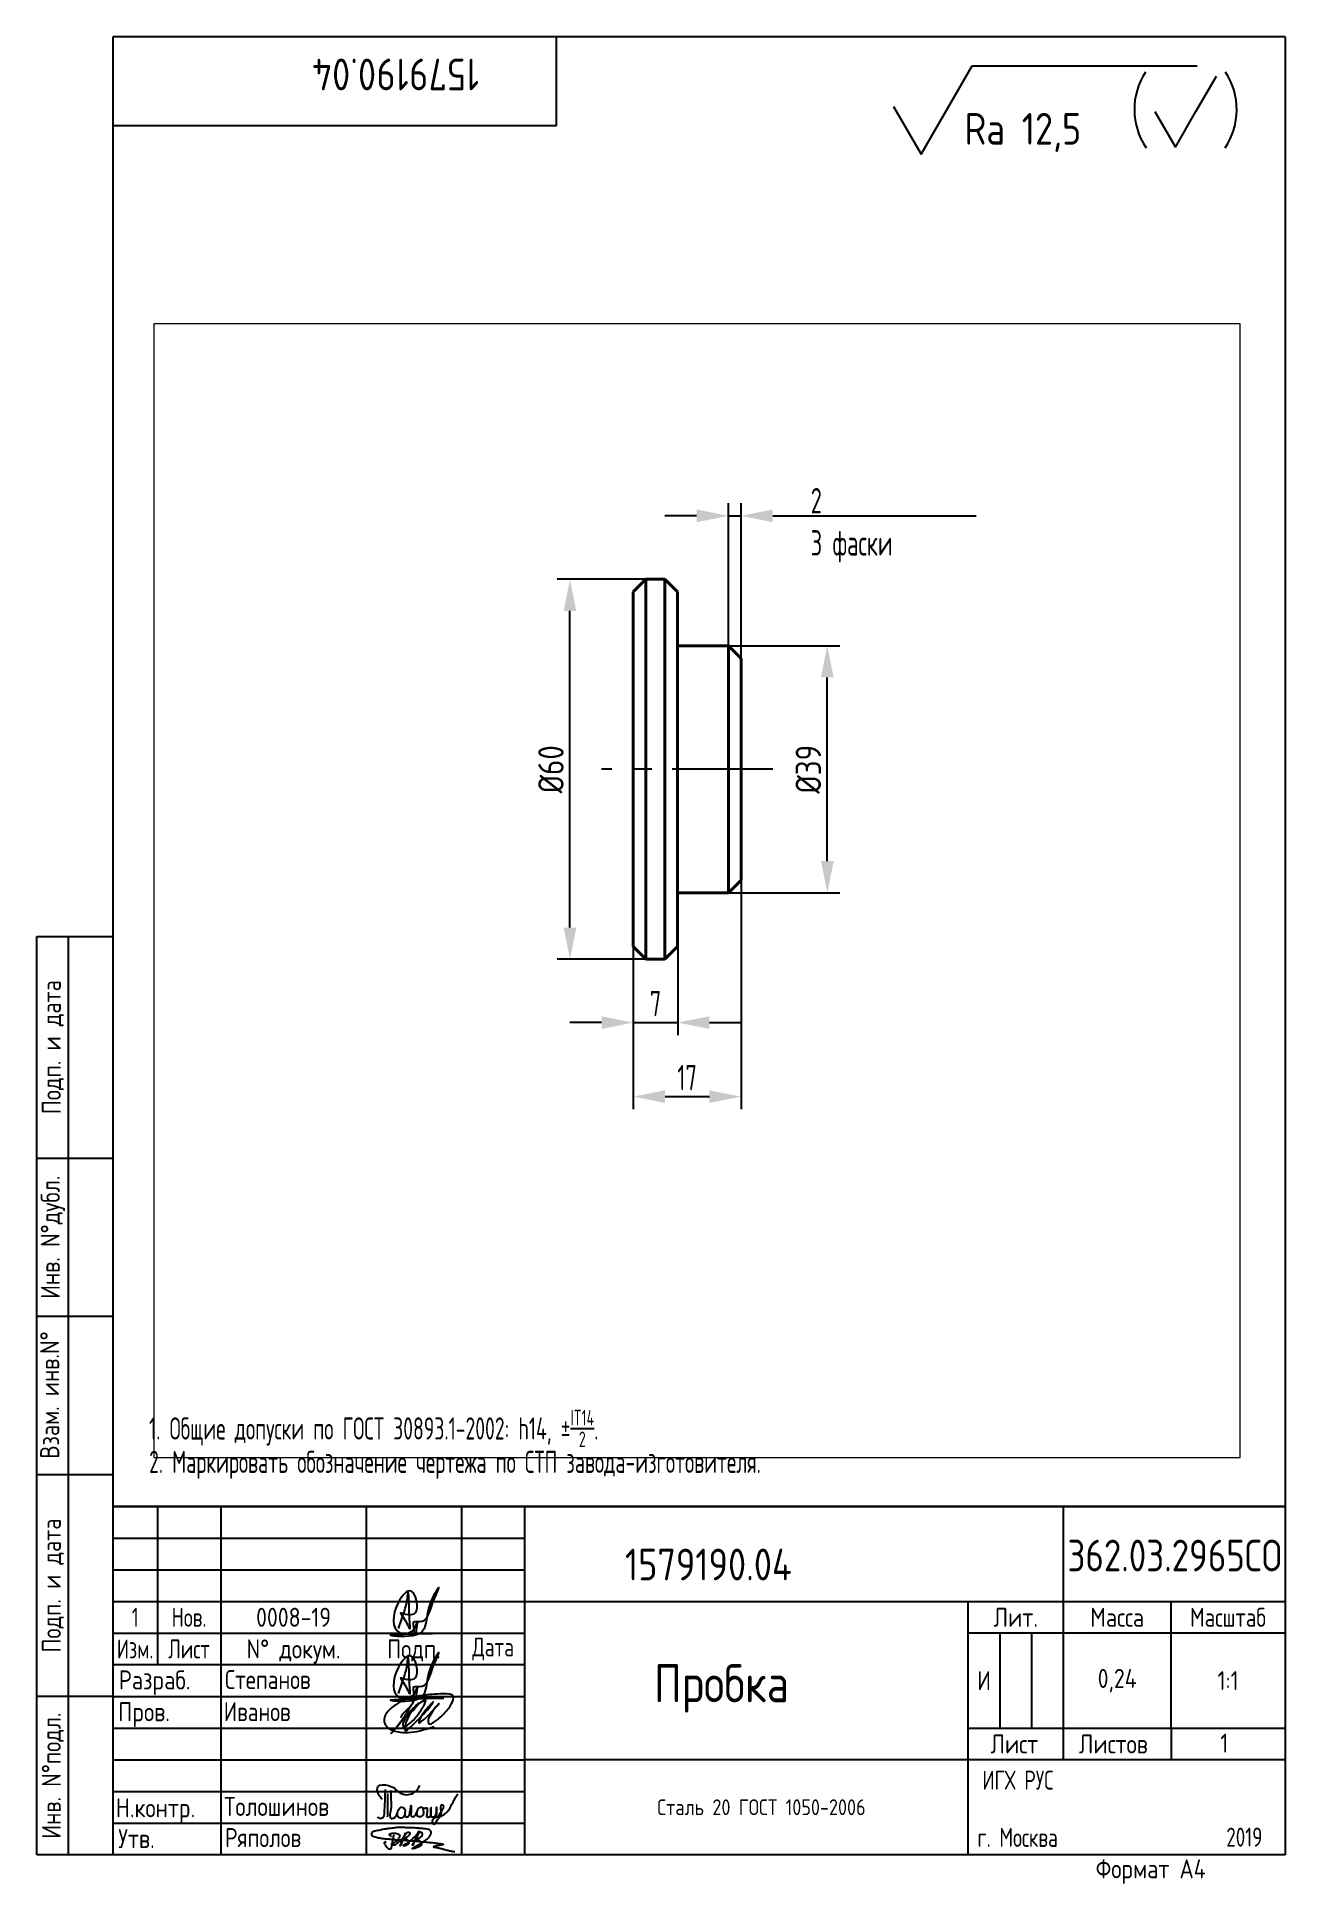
# Paper-space layout 'Лист1' of a CAD drawing. Header units: millimetres. Extents: x 7 to 204, y 0 to 291.
# The model-space entities are those that its viewports show. They can reach past a viewport. Long polylines and large blocks are cut down to what shows.
import ezdxf
from ezdxf.enums import TextEntityAlignment as Align

# ---------------------------------------------------------------- set-up
doc = ezdxf.new("R2010")
doc.units = ezdxf.units.MM
doc.linetypes.add('CENTER', pattern=[50.8, 31.75, -6.35, 6.35, -6.35])
for name, color, linetype in [('12_SURFACE_FINISH', 7, 'Continuous'), ('Bord', 1, 'Continuous'), ('Cen', 5, 'CENTER'), ('Dim', 7, 'Continuous'), ('Text', 3, 'Continuous')]:
    doc.layers.add(name, color=color, linetype=linetype)
doc.layers.add('AM_VIEWS', color=1, linetype='Continuous', lineweight=25, plot=False)
doc.layers.add('Con', color=6, linetype='Continuous', lineweight=40)
doc.layers.add('Основные', color=5, linetype='Continuous', lineweight=40)
doc.styles.get("Standard").update_dxf_attribs({"font": 'arial.ttf'})
doc.styles.add('Style1', font='romans.shx', dxfattribs={"width": 0.8})
doc.dimstyles.new('DIMSTYLE_1', dxfattribs={"dimtxt": 4, "dimasz": 5, "dimexe": 2, "dimexo": 0, "dimgap": 1, "dimtad": 1, "dimdec": 4, "dimlfac": 2, "dimdsep": 46, "dimtxsty": 'Standard', "dimblk": '_FILLED', "dimblk1": '_FILLED', "dimblk2": '_FILLED', "dimcen": 0.09, "dimadec": 4, "dimazin": 2, "dimtp": 0.3, "dimtm": 0.3, "dimtfac": 1, "dimtdec": 4, "dimtofl": 0, "dimtmove": 0, "dimatfit": 3, "dimldrblk": '_FILLED', "dimfxl": 1, "dimtolj": 1, "dimarcsym": 0})

# ---------------------------------------------------------------- blocks, each defined once
blk = doc.blocks.new('A$C63F45750')
at = {"layer": 'Text'}
for points, knots in [([(3.17, 2.37), (3.12, 2.38), (3.04, 2.41), (2.94, 2.5), (2.85, 2.57), (2.79, 2.69), (2.87, 2.77), (2.99, 2.84), (3.16, 2.89), (3.36, 2.93), (3.6, 2.95), (3.82, 2.92), (4.05, 2.87), (4.25, 2.78), (4.45, 2.63), (4.46, 2.42), (4.38, 2.26), (4.28, 2.1), (4.17, 1.94), (4.03, 1.78), (3.89, 1.62), (3.75, 1.52), (3.63, 1.43), (3.49, 1.36), (3.35, 1.3), (3.24, 1.25), (3.16, 1.21), (3.12, 1.15), (3.19, 1.1), (3.27, 1.09), (3.4, 1.07), (3.55, 1.07), (3.72, 1.12), (3.92, 1.19), (4.1, 1.34), (4.26, 1.51), (4.44, 1.65), (4.59, 1.81), (4.74, 1.93), (4.84, 2.04), (4.93, 2.14), (5.07, 2.29), (5.19, 2.53), (5.28, 2.68), (5.35, 2.96), (5.23, 2.66), (5.2, 2.44), (5.04, 2.09), (4.95, 1.81), (4.86, 1.57), (4.75, 1.31), (4.67, 1.12), (4.46, 0.78), (4.62, 1.17), (4.71, 1.45), (4.88, 1.74), (5.01, 2), (5.08, 2.19), (5.19, 2.4), (5.32, 2.58), (5.4, 2.75), (5.52, 2.89), (5.65, 3.04), (5.85, 3.1), (6.02, 3.03), (6.08, 2.87), (6.03, 2.7), (5.9, 2.51), (5.7, 2.37), (5.55, 2.23), (5.4, 2.17), (5.31, 2.12), (5.12, 2.09), (5.35, 2.07), (5.48, 2), (5.64, 1.93), (5.75, 1.8), (5.85, 1.67), (5.89, 1.54), (5.89, 1.37), (5.8, 1.2), (5.63, 1.06), (5.41, 0.94), (5.23, 0.86), (5.02, 0.92), (5.13, 1.1), (5.28, 1.16), (5.44, 1.27), (5.61, 1.36), (5.74, 1.46), (5.86, 1.53), (5.95, 1.61), (6.05, 1.69), (6.15, 1.77), (6.28, 1.87), (6.46, 2.02), (6.65, 2.19), (6.83, 2.37), (6.98, 2.49), (7.11, 2.61), (7.2, 2.74), (7.32, 2.84), (7.42, 2.97), (7.48, 3.08), (7.48, 3.27), (7.34, 3.08), (7.28, 2.94), (7.18, 2.69), (7.1, 2.46), (7, 2.22), (6.93, 1.98), (6.83, 1.78), (6.73, 1.55), (6.67, 1.34), (6.6, 1.14), (6.56, 1.03), (6.39, 0.99), (6.62, 1.33), (6.75, 1.54), (6.93, 1.87), (7.05, 2.08), (7.18, 2.32), (7.33, 2.6), (7.47, 2.89), (7.6, 3.07), (7.79, 3.18), (7.95, 3.01), (8, 2.81), (7.99, 2.62), (7.94, 2.46), (7.83, 2.33), (7.69, 2.22), (7.53, 2.11), (7.37, 2.03), (7.21, 1.99), (7.11, 1.97), (6.89, 1.98), (7.07, 1.94), (7.15, 1.9), (7.27, 1.88), (7.39, 1.84), (7.52, 1.81), (7.62, 1.72), (7.7, 1.62), (7.78, 1.51), (7.83, 1.39), (7.87, 1.26), (7.88, 1.13), (7.86, 0.99), (7.75, 0.88), (7.6, 0.77), (7.4, 0.73), (7.19, 0.66), (6.97, 0.55), (6.71, 0.48), (6.57, 0.44), (6.42, 0.42), (6.52, 0.58), (6.61, 0.64), (6.81, 0.78), (7.06, 0.89), (7.33, 1.04), (7.55, 1.16), (7.7, 1.24), (7.84, 1.32), (7.99, 1.43), (8.21, 1.58), (8.48, 1.76), (8.74, 1.95), (8.97, 2.12), (9.1, 2.29), (9.23, 2.44), (9.3, 2.6), (9.37, 2.74), (9.42, 2.92), (9.45, 3.13), (9.21, 3.48), (8.67, 3.59), (8.09, 3.63), (7.57, 3.66), (7.06, 3.74), (6.57, 3.75), (6.09, 3.74), (5.67, 3.78), (5.28, 3.78), (4.96, 3.81), (4.65, 3.83), (4.31, 3.82), (3.97, 3.79), (3.61, 3.74), (3.22, 3.67), (2.86, 3.66), (2.53, 3.61), (2.18, 3.52), (1.78, 3.54), (1.38, 3.37), (0.96, 3.35), (0.58, 3.24), (0.25, 3.19), (0.03, 3.06), (-0.03, 2.83), (0.02, 2.6), (0.26, 2.38), (0.59, 2.33), (1, 2.2), (1.48, 2.15), (1.93, 2.05), (2.35, 2.02), (2.72, 2.01), (3.11, 1.94), (3.68, 1.94), (4.25, 1.83), (4.91, 1.87), (5.53, 1.76), (6.13, 1.72), (6.73, 1.71), (7.32, 1.62), (7.99, 1.55), (8.64, 1.54), (9.16, 1.46), (9.61, 1.42), (10.03, 1.4), (10.41, 1.32), (10.73, 1.29), (11.01, 1.24), (11.18, 1.23), (11.42, 1.14), (11.18, 1.06), (11.01, 1.03), (10.71, 0.98), (10.37, 0.92), (10.1, 0.91), (9.65, 0.75), (10.22, 0.67), (10.54, 0.59), (11.08, 0.47), (11.61, 0.35), (12.17, 0.15), (12.64, 0.08), (12.98, 0.03), (13.11, 0.01), (13.18, 0)], [0, 0, 0, 0, 0.153866, 0.270441, 0.388867, 0.510533, 0.592156, 0.71333, 0.90842, 1.11344, 1.349254, 1.61246, 1.782219, 2.047249, 2.291879, 2.451528, 2.651081, 2.806158, 3.017979, 3.227348, 3.462381, 3.633009, 3.75766, 3.920516, 4.080796, 4.214529, 4.291786, 4.349969, 4.397594, 4.50822, 4.594826, 4.799244, 4.954392, 5.128468, 5.437537, 5.632649, 5.842485, 6.094987, 6.293219, 6.410959, 6.551192, 6.687808, 7.022147, 7.294342, 7.425356, 7.52079, 7.946481, 8.313051, 8.59833, 8.833695, 9.090496, 9.427695, 9.601191, 9.883219, 10.093306, 10.673943, 10.798776, 10.974628, 11.287247, 11.486184, 11.648652, 11.848902, 12.027194, 12.25348, 12.40059, 12.537783, 12.716293, 12.91523, 13.208551, 13.438489, 13.549668, 13.67779, 13.77127, 13.930001, 14.029091, 14.272112, 14.434836, 14.547084, 14.739051, 14.830983, 15.061241, 15.268922, 15.500489, 15.788979, 15.879568, 16.024283, 16.221854, 16.418714, 16.593102, 16.783247, 16.91018, 17.018213, 17.135263, 17.278205, 17.430482, 17.620087, 17.979626, 18.191789, 18.388716, 18.565718, 18.714854, 18.857929, 19.039974, 19.171375, 19.283034, 19.400085, 19.618058, 19.882245, 20.150781, 20.377854, 20.649532, 20.89723, 21.042543, 21.40016, 21.557817, 21.667145, 21.752781, 21.926256, 22.412297, 22.813145, 22.961412, 23.171289, 23.607257, 23.940428, 24.110007, 24.291214, 24.48084, 24.697609, 24.904078, 25.034245, 25.218018, 25.407651, 25.573473, 25.787447, 25.930292, 26.051316, 26.18846, 26.285312, 26.406799, 26.52425, 26.630463, 26.793722, 26.898606, 27.029313, 27.171012, 27.314101, 27.419918, 27.580557, 27.709367, 27.829268, 28.024364, 28.266961, 28.41242, 28.705761, 28.989137, 29.187748, 29.233768, 29.332802, 29.529535, 29.667094, 30.039923, 30.332117, 30.61061, 30.769982, 30.856778, 31.109923, 31.313488, 31.656425, 32.066331, 32.296628, 32.49714, 32.710276, 32.891468, 33.014834, 33.177747, 33.444503, 33.618009, 34.409008, 34.914636, 35.419802, 35.95397, 36.458179, 36.88069, 37.388403, 37.738353, 38.034261, 38.353468, 38.693154, 39.037638, 39.391136, 39.787481, 40.203773, 40.488977, 40.784975, 41.26625, 41.668005, 42.070065, 42.499388, 42.869834, 43.079573, 43.213439, 43.554591, 43.717296, 44.153724, 44.506336, 45.019111, 45.587859, 45.90191, 46.270392, 46.703958, 47.093115, 47.952647, 48.44014, 49.079253, 49.808223, 50.268654, 50.851051, 51.604831, 52.298429, 52.776925, 53.1907, 53.661988, 54.042386, 54.348524, 54.616841, 54.853814, 54.983777, 55.126096, 55.333328, 55.613101, 56.008732, 56.315809, 56.59982, 56.87931, 57.399251, 57.889617, 58.432507, 59.066698, 59.660314, 59.862668, 60.07277, 60.07277, 60.07277, 60.07277]), ([(2.31, 1.53), (2.26, 1.52), (2.17, 1.51), (2.06, 1.48), (1.93, 1.38), (2.07, 1.25), (2.14, 1.11), (2.26, 0.93), (2.39, 0.72), (2.57, 0.54), (2.71, 0.44), (2.86, 0.4), (3.02, 0.43), (3.14, 0.54), (3.21, 0.79), (3.25, 1.07), (3.31, 1.4), (3.35, 1.67), (3.38, 1.92), (3.47, 2.19), (3.5, 2.43), (3.54, 2.59), (3.56, 2.64)], [0, 0, 0, 0, 0.15847, 0.269731, 0.363591, 0.555514, 0.688037, 0.848606, 1.204359, 1.433632, 1.58673, 1.729549, 1.880686, 2.057874, 2.19169, 2.63505, 2.928153, 3.184121, 3.441863, 3.696117, 4.025873, 4.178055, 4.178055, 4.178055, 4.178055])]:
    blk.add_open_spline(points, degree=3, knots=knots, dxfattribs=at)
blk = doc.blocks.new('A$C4F4A4F5D')
at = {"layer": 'Основные', "lineweight": 25}
for points, knots in [([(0.76, 2.84), (0.53, 3.07), (0.02, 3.58), (-0.25, 5.26), (1.65, 5.12), (2.72, 4.57), (3.71, 3.46), (5.71, 3.44), (6.39, 4.52), (6.67, 4.97)], [0, 0, 0, 0, 0.995549, 2.196439, 3.853213, 4.970011, 6.02292, 8.170898, 9.705386, 9.705386, 9.705386, 9.705386]), ([(1.19, 4.34), (1.17, 3.4), (1.13, 2.06), (0.98, -0.44), (0.2, -0.16), (0.03, -0.03), (0, 0)], [0, 0, 0, 0, 3.274293, 4.654149, 5.171803, 5.30168, 5.30168, 5.30168, 5.30168]), ([(1.58, 3.74), (1.58, 3.25), (1.58, 2.32), (1.61, 1.07), (1.55, 0.31), (1.53, 0)], [0, 0, 0, 0, 1.453969, 2.804084, 3.740223, 3.740223, 3.740223, 3.740223]), ([(2.1, 4.21), (2.1, 3.72), (2.08, 2.67), (2.22, 1.45), (1.71, -0.56), (3.23, 0.14), (3.06, 1.09), (3.85, 1.74), (4.43, 1.17), (4.31, 0.54), (4.11, -0.15), (3.33, -0.21), (3.11, 0.28), (3.13, 0.53), (3.14, 0.66)], [0, 0, 0, 0, 1.402041, 3.063923, 4.415037, 5.298701, 6.374637, 7.087927, 7.603499, 8.330482, 8.911132, 9.613125, 9.996533, 10.366919, 10.366919, 10.366919, 10.366919]), ([(7.18, 1.27), (7.27, 1.3), (7.44, 1.37), (7.78, 1.56), (7.87, 1.06), (7.83, 0.71), (7.66, -0.05), (8.07, 0.01), (8.43, 0.12), (8.39, 0.68), (8.46, 1.9), (8.39, 0.94), (8.43, 0.6), (8.37, 0.05), (8.74, 0.07), (9.11, -0.03), (9.26, 0.49), (9.33, 0.95), (9.27, 1.34), (9.32, 1.77), (9.28, 0.91), (9.34, 0.6), (9.2, 0.14), (9.65, -0.01), (9.83, 0.61), (10.14, 1.03), (10.6, 1.72), (9.95, 2.11), (9.91, 1.23), (10.07, 0.69), (9.92, 0), (9.35, -0.37), (8.95, -1.56), (8.34, 0.07), (10.28, -0.02), (11.26, 1.1), (11.82, 2.15), (12.24, 3.04), (12.52, 3.46), (12.65, 3.65)], [0, 0, 0, 0, 0.305783, 0.619019, 0.796582, 1.5526, 2.082394, 2.34716, 2.5822, 3.136594, 4.040413, 4.363654, 5.267311, 5.441668, 5.78494, 6.114287, 6.466434, 7.104395, 7.620812, 7.679251, 8.272982, 8.692439, 9.1059, 9.338721, 9.784511, 10.568279, 11.297869, 11.566962, 12.285888, 12.851793, 13.545205, 14.102749, 15.055561, 15.671649, 17.422398, 18.699613, 20.16544, 20.963871, 21.66672, 21.66672, 21.66672, 21.66672]), ([(4.28, 0.44), (4.31, 0.37), (4.37, 0.25), (4.41, 0.06), (4.62, -0.05), (5, 0.18), (5.14, 0.84), (5.2, 1.3), (5.31, 2.06), (5.31, 1.17), (5.3, 0.78), (5.2, 0.26), (5.58, -0.01), (5.91, 0.16), (6.08, 0.5), (6.26, 0.9), (6.43, 1.31), (6.72, 1.59), (7.17, 1.58), (7.18, 1.05), (7.31, 0.57), (6.99, 0.02), (6.34, -0.02), (6.17, 0.51), (6.24, 0.79), (6.27, 0.92)], [0, 0, 0, 0, 0.247339, 0.413433, 0.559308, 0.874045, 1.558567, 2.392422, 2.645523, 3.22433, 3.719885, 4.231527, 4.573657, 4.879974, 5.190145, 5.704595, 6.19318, 6.529505, 6.863422, 7.269696, 7.83948, 8.395909, 8.926487, 9.378613, 9.791445, 9.791445, 9.791445, 9.791445])]:
    blk.add_open_spline(points, degree=3, knots=knots, dxfattribs=at)
blk = doc.blocks.new('SYM_131_BL9', base_point=(168.67, 275.27))
at = {"layer": '12_SURFACE_FINISH', "color": 2, "linetype": 'Continuous'}
for p, q in [((148.41, 269.94), (156.46, 283.87)), ((156.46, 283.87), (191.97, 283.87)), ((191.78, 276.65), (195.03, 282.27)), ((144.08, 277.44), (148.41, 269.94)), ((185.29, 276.65), (188.54, 271.02)), ((188.54, 271.02), (191.78, 276.65))]:
    blk.add_line(p, q, dxfattribs=at)
for centre, start, end in [((192.81, 276.97), 146.7128, 214.1116), ((187.49, 276.97), 325.8884, 33.2872)]:
    blk.add_arc(centre, 10.74, start, end, dxfattribs=at)
at = {"layer": '12_SURFACE_FINISH', "color": 2, "linetype": 'Continuous', "style": 'Style1', "width": 0.8}
blk.add_text('Ra 12,5', height=5, dxfattribs=at).set_placement((155.27, 271.44))
blk = doc.blocks.new('_FILLED')
at = {"color": 0, "linetype": 'ByBlock'}
blk.add_solid([(0, 0), (-1, 0.2), (-1, -0.2)], dxfattribs=at)
blk = doc.blocks.new('*D13')
at = {"layer": 'Defpoints', "color": 0, "linetype": 'Continuous', "transparency": 16777216}
for p in [(695.09, 582.3), (678.09, 571.8), (695.09, 548.11)]:
    blk.add_point(p, dxfattribs=at)
at = {"layer": 'Dim', "color": 0, "linetype": 'Continuous', "lineweight": -2, "transparency": 16777216}
for p, q in [((695.09, 582.3), (695.09, 546.11)), ((678.09, 571.8), (678.09, 546.11)), ((683.09, 548.11), (690.09, 548.11))]:
    blk.add_line(p, q, dxfattribs=at)
at = {"layer": 'Dim', "color": 0, "linetype": 'Continuous', "lineweight": -2, "transparency": 16777216, "xscale": 5, "yscale": 5, "zscale": 5, "rotation": 180}
blk.add_blockref('_FILLED', (678.09, 548.11), dxfattribs=at)
at = {"layer": 'Dim', "color": 0, "linetype": 'Continuous', "lineweight": -2, "transparency": 16777216, "xscale": 5, "yscale": 5, "zscale": 5}
blk.add_blockref('_FILLED', (695.09, 548.11), dxfattribs=at)
at = {"layer": 'Dim', "color": 0, "linetype": 'Continuous', "transparency": 16777216, "insert": (686.58, 553.11), "char_height": 4, "attachment_point": 2, "style": 'Style1'}
blk.add_mtext('\\A1;{\\fГОСТ тип А|b0|i0|c204|p34;\\Q0;17}', dxfattribs=at)
blk = doc.blocks.new('*D14')
at = {"layer": 'Defpoints', "color": 0, "linetype": 'Continuous', "transparency": 16777216}
for p in [(678.09, 571.8), (685.09, 571.8), (685.09, 559.8)]:
    blk.add_point(p, dxfattribs=at)
at = {"layer": 'Dim', "color": 0, "linetype": 'Continuous', "lineweight": -2, "transparency": 16777216}
for p, q in [((678.09, 571.8), (678.09, 557.8)), ((685.09, 571.8), (685.09, 557.8)), ((673.09, 559.8), (668.09, 559.8)), ((678.09, 559.8), (685.09, 559.8)), ((690.09, 559.8), (695.09, 559.8))]:
    blk.add_line(p, q, dxfattribs=at)
at = {"layer": 'Dim', "color": 0, "linetype": 'Continuous', "lineweight": -2, "transparency": 16777216, "xscale": 5, "yscale": 5, "zscale": 5}
blk.add_blockref('_FILLED', (678.09, 559.8), dxfattribs=at)
at = {"layer": 'Dim', "color": 0, "linetype": 'Continuous', "lineweight": -2, "transparency": 16777216, "xscale": 5, "yscale": 5, "zscale": 5, "rotation": 180}
blk.add_blockref('_FILLED', (685.09, 559.8), dxfattribs=at)
at = {"layer": 'Dim', "color": 0, "linetype": 'Continuous', "transparency": 16777216, "insert": (681.59, 564.8), "char_height": 4, "attachment_point": 2, "style": 'Style1'}
blk.add_mtext('\\A1;{\\fГОСТ тип А|b0|i0|c204|p34;\\Q0;7}', dxfattribs=at)
blk = doc.blocks.new('*D15')
at = {"layer": 'Defpoints', "color": 0, "linetype": 'Continuous', "transparency": 16777216}
for p in [(688.16, 619.3), (708.71, 619.3), (686.82, 580.3)]:
    blk.add_point(p, dxfattribs=at)
at = {"layer": 'Dim', "color": 0, "linetype": 'Continuous', "lineweight": -2, "transparency": 16777216}
for p, q in [((688.16, 619.3), (710.71, 619.3)), ((708.71, 585.3), (708.71, 614.3)), ((686.82, 580.3), (710.71, 580.3))]:
    blk.add_line(p, q, dxfattribs=at)
at = {"layer": 'Dim', "color": 0, "linetype": 'Continuous', "lineweight": -2, "transparency": 16777216, "xscale": 5, "yscale": 5, "zscale": 5}
for p, rotation in [((708.71, 619.3), 90), ((708.71, 580.3), 270)]:
    blk.add_blockref('_FILLED', p, dxfattribs=dict(at, rotation=rotation))
at = {"layer": 'Dim', "color": 0, "linetype": 'Continuous', "transparency": 16777216, "insert": (703.71, 599.8), "char_height": 4, "attachment_point": 2, "rotation": 90, "style": 'Style1'}
blk.add_mtext('%%C39', dxfattribs=at)
blk = doc.blocks.new('*D16')
at = {"layer": 'Defpoints', "color": 0, "linetype": 'Continuous', "transparency": 16777216}
for p in [(668.09, 629.8), (681.08, 629.8), (681.23, 569.8)]:
    blk.add_point(p, dxfattribs=at)
at = {"layer": 'Dim', "color": 0, "linetype": 'Continuous', "lineweight": -2, "transparency": 16777216}
for p, q in [((681.08, 629.8), (666.09, 629.8)), ((668.09, 574.8), (668.09, 624.8)), ((681.23, 569.8), (666.09, 569.8))]:
    blk.add_line(p, q, dxfattribs=at)
at = {"layer": 'Dim', "color": 0, "linetype": 'Continuous', "lineweight": -2, "transparency": 16777216, "xscale": 5, "yscale": 5, "zscale": 5}
for p, rotation in [((668.09, 629.8), 90), ((668.09, 569.8), 270)]:
    blk.add_blockref('_FILLED', p, dxfattribs=dict(at, rotation=rotation))
at = {"layer": 'Dim', "color": 0, "linetype": 'Continuous', "transparency": 16777216, "insert": (663.09, 599.8), "char_height": 4, "attachment_point": 2, "rotation": 90, "style": 'Style1'}
blk.add_mtext('%%C60', dxfattribs=at)

msp = doc.modelspace()

# ---------------------------------------------------------------- linework, layer by layer
at = {"layer": 'Cen', "linetype": 'CENTER', "ltscale": 0.5}
msp.add_line((700.08743, 599.8038), (673.08743, 599.8038), dxfattribs=at)
at = {"layer": 'Con', "linetype": 'Continuous'}
for p, q in [((678.08743, 627.8038), (680.08743, 629.8038)), ((678.08743, 571.8038), (678.08743, 627.8038)), ((680.08743, 569.8038), (680.08743, 629.8038)), ((683.08743, 629.8038), (680.08743, 629.8038)), ((683.08743, 569.8038), (683.08743, 629.8038)), ((683.08743, 629.8038), (685.08743, 627.8038)), ((685.08743, 571.8038), (685.08743, 627.8038)), ((693.08743, 619.3038), (685.08743, 619.3038)), ((693.08743, 580.3038), (693.08743, 619.3038)), ((693.08743, 619.3038), (695.08743, 617.3038)), ((695.08743, 582.3038), (695.08743, 617.3038)), ((693.08743, 580.3038), (695.08743, 582.3038)), ((693.08743, 580.3038), (685.08743, 580.3038)), ((678.08743, 571.8038), (680.08743, 569.8038)), ((683.08743, 569.8038), (685.08743, 571.8038)), ((683.08743, 569.8038), (680.08743, 569.8038))]:
    msp.add_line(p, q, dxfattribs=at)
at = {"layer": 'Dim', "linetype": 'Continuous'}
for p, q in [((693.08743, 619.3038), (693.08743, 641.8038)), ((695.08743, 617.3038), (695.08743, 641.8038)), ((688.08743, 639.8038), (683.08743, 639.8038)), ((693.08743, 639.8038), (695.08743, 639.8038)), ((700.08743, 639.8038), (732.23029, 639.8038))]:
    msp.add_line(p, q, dxfattribs=at)

# ---------------------------------------------------------------- block references
at = {"layer": 'Dim', "linetype": 'Continuous', "xscale": 5, "yscale": 5, "zscale": 5}
msp.add_blockref('_FILLED', (693.08743, 639.8038), dxfattribs=at)
at = {"layer": 'Dim', "linetype": 'Continuous', "xscale": 5, "yscale": 5, "zscale": 5, "rotation": 180}
msp.add_blockref('_FILLED', (695.08743, 639.8038), dxfattribs=at)

# ---------------------------------------------------------------- texts
at = {"layer": 'Dim', "linetype": 'Continuous', "insert": (706.08743, 644.20218), "char_height": 4, "attachment_point": 1, "style": 'Style1'}
msp.add_mtext('\\A1;{\\fГОСТ тип А|b0|i0|c204|p34;2\\P3 фаски}', dxfattribs=at)

# ---------------------------------------------------------------- dimensions: what is measured, and where the dimension line sits
at = {"layer": 'Dim', "linetype": 'Continuous'}
for base, p1, p2, picture, middle in [((668.08743, 629.8038), (681.22776, 569.8038), (681.08481, 629.8038), '*D16', (668.08743, 599.8038)), ((708.70531, 619.3038), (686.82309, 580.3038), (688.16325, 619.3038), '*D15', (708.70531, 599.8038))]:
    dim = msp.add_linear_dim(base=base, p1=p1, p2=p2, angle=90, text='%%C<>', dimstyle='DIMSTYLE_1', override={"dimlfac": 1, "dimtxsty": 'Style1', "dimtol": 0, "dimlim": 0, "dimtp": 0.1, "dimtm": 0.1, "dimtfac": 0.71, "dimtdec": 2, "dimtofl": 1, "dimtolj": 0, "dimtzin": 8}, dxfattribs=at)
    dim.commit()
    dim.dimension.update_dxf_attribs({"geometry": picture, "text_midpoint": middle, "dimtype": 160})
for base, p2, picture, middle in [((695.08743, 548.10792), (695.08743, 582.3038), '*D13', (686.57855, 548.10792)), ((685.08743, 559.8038), (685.08743, 571.8038), '*D14', (681.58743, 559.8038))]:
    dim = msp.add_linear_dim(base=base, p1=(678.08743, 571.8038), p2=p2, text='{\\fГОСТ тип А|b0|i0|c204|p34;\\Q0;<>}', dimstyle='DIMSTYLE_1', override={"dimlfac": 1, "dimtxsty": 'Style1', "dimtol": 0, "dimlim": 0, "dimtp": 0.3, "dimtm": 0.3, "dimtfac": 1, "dimtdec": 4, "dimtofl": 1, "dimtolj": 1, "dimtzin": 8}, dxfattribs=at)
    dim.commit()
    dim.dimension.update_dxf_attribs({"geometry": picture, "text_midpoint": middle, "dimtype": 160})

psp = doc.layouts.new('Лист1')

# ---------------------------------------------------------------- linework, layer by layer
at = {"layer": 'Bord', "color": 6}
for p, q in [((204.25, 291.12), (19.25, 291.12)), ((19.25, 291.12), (19.25, 4.12)), ((89.25, 277.12), (89.25, 291.12)), ((204.25, 291.12), (204.25, 4.12)), ((204.25, 291.12), (204.25, 4.12)), ((19.25, 277.12), (89.25, 277.12)), ((7.25, 4.12), (7.25, 149.12)), ((7.25, 149.12), (19.25, 149.12)), ((12.25, 4.12), (12.25, 149.12)), ((7.25, 114.12), (19.25, 114.12)), ((19.25, 89.12), (7.25, 89.12)), ((19.25, 64.12), (7.25, 64.12)), ((19.25, 59.12), (204.25, 59.12)), ((204.25, 59.12), (19.25, 59.12)), ((26.25, 59.12), (26.25, 34.12)), ((36.25, 59.12), (36.25, 4.12)), ((59.25, 4.12), (59.25, 59.12)), ((74.25, 59.12), (74.25, 4.12)), ((84.25, 4.12), (84.25, 59.12)), ((169.25, 59.12), (169.25, 24.12)), ((19.25, 54.12), (84.25, 54.12)), ((19.25, 49.12), (84.25, 49.12)), ((19.25, 44.12), (84.25, 44.12)), ((84.25, 44.12), (204.25, 44.12)), ((154.25, 4.12), (154.25, 44.12)), ((186.25, 24.12), (186.25, 44.12)), ((19.25, 39.12), (84.25, 39.12)), ((204.25, 39.12), (154.25, 39.12)), ((159.25, 39.12), (159.25, 24.12)), ((164.25, 39.12), (164.25, 24.12)), ((84.25, 34.12), (19.25, 34.12)), ((19.25, 29.12), (7.25, 29.12)), ((19.25, 29.12), (84.25, 29.12)), ((19.25, 24.12), (84.25, 24.12)), ((154.25, 24.12), (204.25, 24.12)), ((169.25, 24.12), (169.25, 19.12)), ((186.25, 24.12), (186.25, 19.12)), ((19.25, 19.12), (84.25, 19.12)), ((204.25, 19.12), (84.25, 19.12)), ((19.25, 14.12), (84.25, 14.12)), ((19.25, 9.12), (84.25, 9.12)), ((19.25, 4.12), (7.25, 4.12)), ((204.25, 4.12), (19.25, 4.12))]:
    psp.add_line(p, q, dxfattribs=at)
for points, knots in [([(64.3, 39.84), (64.75, 41.07), (65.31, 42.65), (65.72, 44.39), (65.91, 46.95), (65.87, 42.72), (66.14, 39.59), (65.63, 40.96), (65.27, 41.18), (64.65, 42.33), (65.67, 42.06), (67.88, 41.56), (66.77, 47.25), (63.34, 43.33), (63.13, 38.48), (66.91, 39.17), (67.48, 41.94), (66.84, 37.49), (66.84, 39.94), (66.5, 41.11), (68.83, 40.61), (69.29, 43.25), (71.47, 47.7), (68.27, 42.71), (69.35, 38.21), (59.37, 38.89), (66.69, 39.02), (71.46, 39.11)], [0, 0, 0, 0, 3.85061, 4.956406, 5.595294, 10.558929, 11.056694, 11.285996, 13.850038, 13.954775, 14.042161, 16.220396, 19.701031, 22.44905, 27.186736, 29.831155, 30.672237, 32.86133, 34.17858, 34.987818, 35.874727, 39.229915, 42.132322, 45.033166, 50.025384, 54.409049, 62.587523, 62.587523, 62.587523, 62.587523]), ([(64.3, 29.59), (64.75, 30.81), (65.31, 32.39), (65.72, 34.13), (65.91, 36.69), (65.87, 32.46), (66.14, 29.33), (65.63, 30.7), (65.27, 30.92), (64.65, 32.07), (65.67, 31.8), (67.88, 31.3), (66.77, 36.99), (63.34, 33.07), (63.13, 28.22), (66.91, 28.91), (67.48, 31.68), (66.84, 27.24), (66.84, 29.68), (66.5, 30.85), (68.83, 30.35), (69.29, 32.99), (71.47, 37.44), (68.27, 32.45), (69.35, 27.95), (59.37, 28.63), (66.69, 28.77), (71.46, 28.86)], [0, 0, 0, 0, 3.85061, 4.956406, 5.595294, 10.558929, 11.056694, 11.285996, 13.850038, 13.954775, 14.042161, 16.220396, 19.701031, 22.44905, 27.186736, 29.831155, 30.672237, 32.86133, 34.17858, 34.987818, 35.874727, 39.229915, 42.132322, 45.033166, 50.025384, 54.409049, 62.587523, 62.587523, 62.587523, 62.587523]), ([(67.54, 28.11), (67.05, 27.66), (66.19, 26.88), (65.38, 25.59), (64.89, 24.73), (65.12, 24.09), (65.82, 24.62), (66.43, 25.1), (67.34, 26.13), (68.01, 27.18), (68.47, 27.82), (68.68, 28.61), (67.94, 28.3), (67.38, 27.88), (66.76, 27.05), (66.08, 26.37), (65.73, 25.56), (65.39, 24.77), (65.29, 24.21), (65.34, 23.61), (66.06, 24.1), (66.74, 24.82), (68.05, 26.09), (68.93, 27.03), (70.32, 28.92), (68.3, 26.62), (67.93, 26.13), (67.39, 24.78), (68.76, 25.81), (69.12, 26.22), (71.2, 28.55), (69.75, 26.99), (69.37, 26.18), (68.87, 25.38), (69.18, 24.58), (70.19, 25.22), (71.07, 25.96), (72.09, 27.01), (72.76, 28.02), (73.35, 29.51), (70.51, 29.56), (68.23, 29.34), (65.26, 28.75), (63.37, 27.51), (62.28, 26.44), (61.91, 25.29), (62.39, 24.22), (63.44, 23.71), (64.77, 23.4), (66.36, 23.42), (68.15, 23.78), (69.35, 24.17), (69.93, 24.36)], [0, 0, 0, 0, 1.9755, 3.453266, 4.599682, 4.791473, 5.145238, 6.497385, 7.664272, 9.094306, 10.114998, 10.459762, 10.811562, 11.792042, 12.959743, 13.767676, 14.660412, 15.605031, 16.245448, 16.572031, 16.925795, 18.146901, 20.185044, 21.789331, 22.951009, 24.626743, 26.592474, 27.035558, 27.450584, 30.017364, 31.457812, 32.594833, 33.885024, 34.80449, 35.192074, 35.984441, 37.373068, 39.207782, 40.066553, 41.248724, 42.851981, 46.196805, 49.405498, 51.42283, 52.958607, 53.90671, 54.859511, 56.175895, 57.248919, 58.950609, 60.891135, 62.727304, 62.727304, 62.727304, 62.727304]), ([(64.66, 25.73), (64.81, 26.02), (65.17, 26.68), (65.98, 27.22), (67.24, 29.17), (65.03, 25.56), (64.39, 24.7), (62.58, 22.59), (64.73, 25.21), (65.64, 25.95), (66.14, 26.36)], [0, 0, 0, 0, 0.949687, 2.182955, 3.211934, 5.843898, 8.089363, 9.295303, 11.182264, 13.603818, 13.603818, 13.603818, 13.603818])]:
    psp.add_open_spline(points, degree=3, knots=knots, dxfattribs=at)

# ---------------------------------------------------------------- block references
for name, p in [('A$C4F4A4F5D', (61.01, 10.07)), ('A$C63F45750', (60.05, 4.62))]:
    psp.add_blockref(name, p, dxfattribs=at)
at = {"layer": 'Text', "linetype": 'Continuous'}
psp.add_blockref('SYM_131_BL9', (167.06, 277.95), dxfattribs=at)

# ---------------------------------------------------------------- texts
at = {"layer": 'Bord', "color": 6, "linetype": 'Continuous', "insert": (121.6, 12.88), "char_height": 2.5, "width": 136.3781, "attachment_point": 2, "line_spacing_factor": 0.9, "style": 'Style1'}
psp.add_mtext('Сталь 20 ГОСТ 1050-2006', dxfattribs=at)
at = {"layer": 'Bord', "color": 6, "style": 'Style1', "width": 0.8}
for tag, text, p in [('И', 'И', (156.73, 31.62)), ('0,24', '', (177.75, 31.62)), ('1:1', '', (195.25, 31.62))]:
    psp.add_attdef(tag, text=text, height=3, dxfattribs=at).set_placement(p, align=Align.MIDDLE)
psp.add_attdef('1', text='', height=3, dxfattribs=at).set_placement((194.65, 21.75), align=Align.MIDDLE_CENTER)
at = {"layer": 'Bord', "color": 6, "style": 'Style1', "width": 0.7}
psp.add_attdef('2019', (194.97, 5.41), '', height=3, dxfattribs=at)
at = {"layer": 'Text', "style": 'Style1', "width": 0.8}
psp.add_text('1579190.04', height=5, rotation=180, dxfattribs=at).set_placement((77.04, 287.7))
for s, p in [('Подп. и дата', (9.75, 131.62)), ('Инв. N%%dдубл.', (9.75, 101.62)), ('Взам. инв.N%%d ', (9.25, 77.5)), ('Подп. и дата', (9.75, 46.62)), ('Инв. N%%dподл.', (9.75, 16.62))]:
    psp.add_text(s, height=3, rotation=90, dxfattribs=at).set_placement(p, align=Align.MIDDLE)
at = {"layer": 'Text', "style": 'Style1', "width": 0.587013}
psp.add_text('362.03.2965СО', height=5, dxfattribs=at).set_placement((169.91, 48.87), (203.74, 48.87), align=Align.FIT)
at = {"layer": 'Text', "style": 'Style1'}
for s, height, width, p in [('1579190.04', 5, 0.8, (100.06, 47.45)), ('Разpаб.', 3, 0.8, (20.17, 30.22)), ('Степанов', 3, 0.77, (36.93, 30.29)), ('Пробка', 6, 0.8, (104.61, 28.2)), ('Пpов.', 3, 0.8, (20.08, 25.2)), ('Иванов', 3, 0.77, (36.73, 25.22)), ('Н.контp.', 3, 0.8, (19.71, 10.04)), ('Толошинов', 3, 0.8, (36.8, 10.25)), ('Утв.', 3, 0.8, (20.08, 5.18)), ('Ряполов', 3, 0.77, (36.93, 5.33)), ('г. Москва', 3, 0.7, (155.7, 5.37)), ('Фоpмат А4', 3, 0.8, (174.36, 0.41))]:
    psp.add_text(s, height=height, dxfattribs=dict(at, width=width)).set_placement(p)
for s, width, p in [('1', 0.7, (22.75, 41.62)), ('Нов.', 0.7, (31.25, 41.62)), ('0008-19', 0.8, (47.75, 41.62)), ('Лит.', 0.8, (161.75, 41.62)), ('Масса', 0.8, (177.75, 41.62)), ('Масштаб', 0.75, (195.25, 41.62)), ('Изм.', 0.7, (22.75, 36.62)), ('Лист', 0.7, (31.25, 36.62)), ('N%%d докум.', 0.8, (47.75, 36.62)), ('Подп.', 0.8, (66.75, 36.62)), ('Лист', 0.8, (161.52, 21.62)), ('Листов', 0.8, (177.15, 21.62))]:
    psp.add_text(s, height=3, dxfattribs=dict(at, width=width)).set_placement(p, align=Align.MIDDLE_CENTER)
at = {"layer": 'Text', "style": 'Style1', "width": 0.7}
for s, p in [('Дата', (79.25, 36.62)), ('ИГХ РУС', (162.09, 15.91))]:
    psp.add_text(s, height=3, dxfattribs=at).set_placement(p, align=Align.MIDDLE)
at = {"layer": 'Text', "linetype": 'Continuous', "insert": (24.95, 74.37), "char_height": 3.5, "width": 195.2472, "attachment_point": 1, "line_spacing_factor": 0.9, "style": 'Style1'}
psp.add_mtext('\\A1;{\\fГОСТ тип А|b0|i0|c204|p34;1. Общие допуски по ГОСТ 30893.1-2002: h14, ±\\H0.7x;\\SIT14/2;\\H1.4286x;.\\P2. Маркировать обозначение чертежа по СТП завода-изготовителя.}', dxfattribs=at)

# ---------------------------------------------------------------- viewports
at = {"layer": 'AM_VIEWS'}
psp.add_viewport(center=(111.44, 156.35), size=(171.49, 178.964), view_center_point=(688.15058, 580.64352), view_height=178.964429, dxfattribs=at)

doc.saveas('drawing.dxf')
